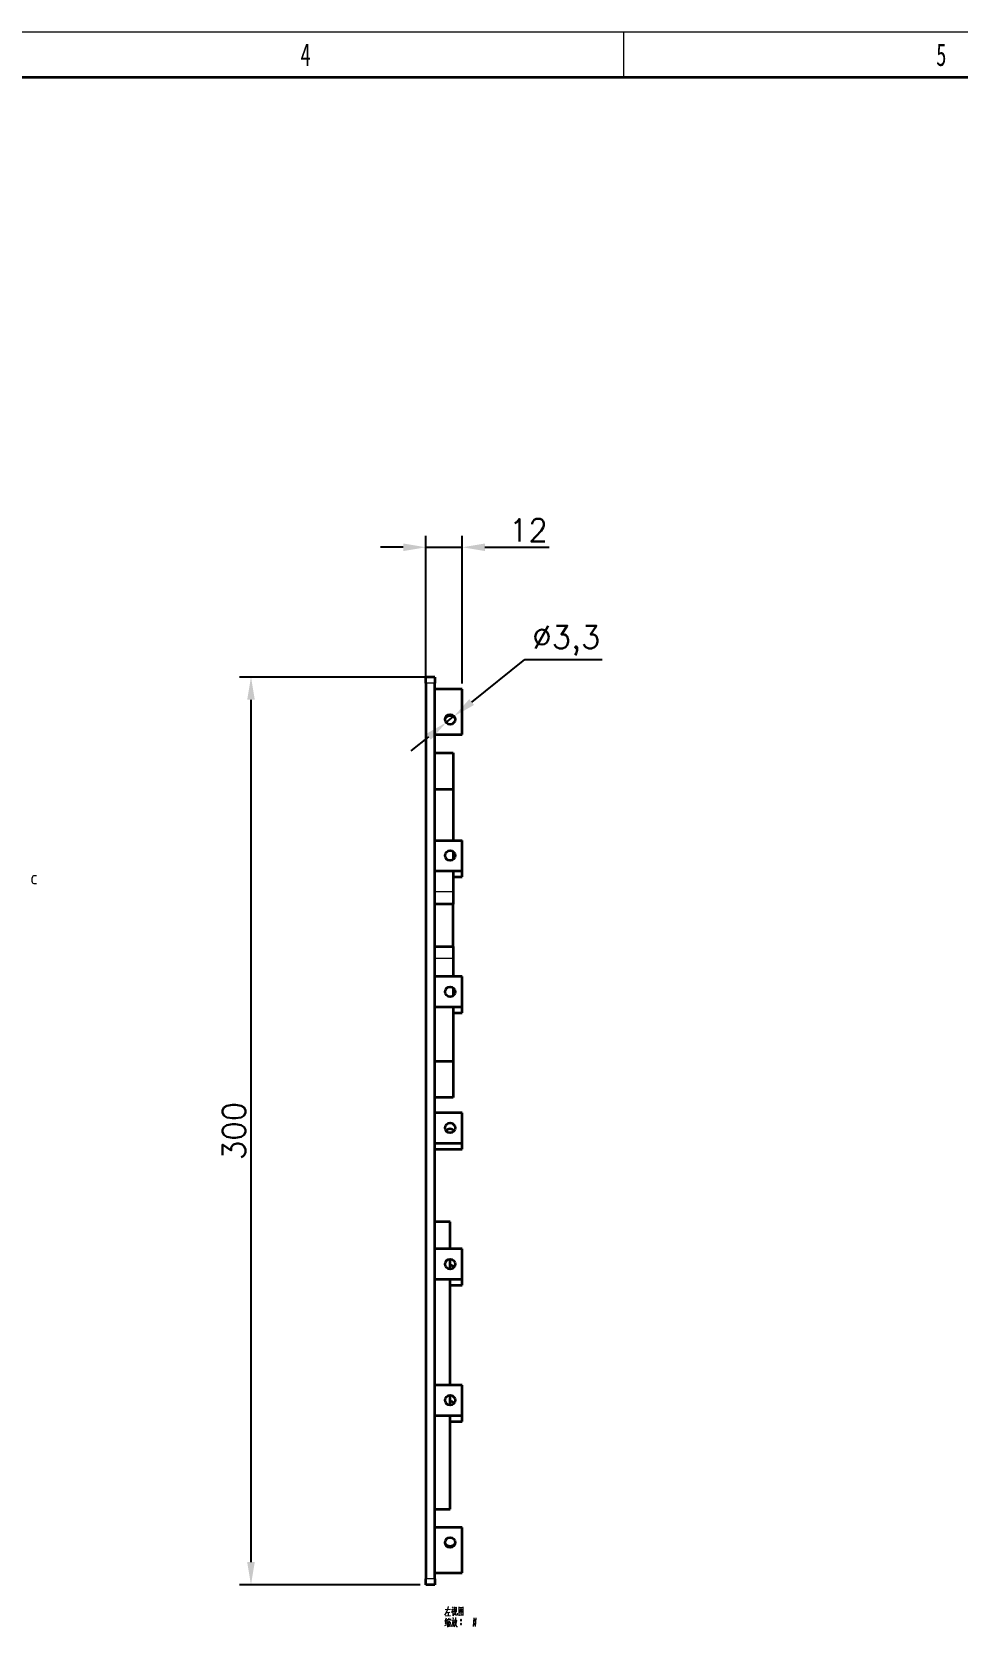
# Model space of a CAD drawing. Header units: millimetres. Extents: x -631 to 3210, y -561 to 2288.
# Drawn here: x 1305 to 1611, y 1760 to 2288 of the extents above; entities that cross this region are included whole.
import ezdxf
from ezdxf.enums import TextEntityAlignment as Align

# ---------------------------------------------------------------- set-up
doc = ezdxf.new("R2010")
doc.units = ezdxf.units.MM
doc.header["$PDSIZE"] = -5
doc.layers.get('0').update_dxf_attribs({"lineweight": 18})
for name, color, linetype, lineweight in [('尺寸线层', 3, 'Continuous', 18), ('粗实线层', 7, 'Continuous', 35), ('细实线层', 7, 'Continuous', 18)]:
    doc.layers.add(name, color=color, linetype=linetype, lineweight=lineweight)
doc.styles.get("Standard").update_dxf_attribs({"font": 'txt.shx', "bigfont": 'gbcbig.shx'})
doc.styles.add('标准', font='', dxfattribs={"width": 0.667})
doc.styles.get('标准').set_extended_font_data('宋体')
doc.dimstyles.get("Standard").update_dxf_attribs({"dimscale": 3, "dimtxt": 0.18, "dimasz": 0.18, "dimexe": 0.18, "dimexo": 0.0625, "dimgap": 0.09, "dimtad": 0, "dimtih": 1, "dimtoh": 1, "dimdec": 4, "dimzin": 0, "dimdsep": 46, "dimtxsty": 'Standard', "dimcen": 0.09, "dimdle": 0.36, "dimadec": 0, "dimazin": 0, "dimtfac": 1, "dimtdec": 4, "dimtofl": 0, "dimtmove": 0, "dimatfit": 3, "dimfxl": 1, "dimtolj": 1, "dimtzin": 0, "dimarcsym": 0})

# ---------------------------------------------------------------- blocks, each defined once
blk = doc.blocks.new('*X1')
at = {"layer": '粗实线层'}
blk.add_line((-185, 143.5), (205, 143.5), dxfattribs=at)
at = {"layer": '细实线层'}
for p, q in [((-210, 148.5), (210, 148.5)), ((70, 148.5), (70, 143.5))]:
    blk.add_line(p, q, dxfattribs=at)
at = {"layer": '尺寸线层', "style": '标准'}
for tag, height, width, p in [('T1', 2.5, 0.667, (-175, 146)), ('T2', 2.5, 0.667, (-105, 146)), ('T3', 2.5, 0.667, (-35, 146)), ('T4', 2.5, 0.667, (35, 146)), ('T5', 2.5, 0.667, (105, 146)), ('T6', 2.5, 0.667, (175, 146)), ('R1', 2.5, 0.667, (207.5, 111.38)), ('SQE', 3.5, 0.667, (-188.18, 80.99)), ('试制车间', 3.5, 0.28375, (-188.18, 73.99)), ('涂装车间（装配）', 3.5, 0.147264, (-188.18, 66.99)), ('涂装车间（涂装）', 3.5, 0.147264, (-188.18, 59.99)), ('国际内装车间', 3.5, 0.189302, (-188.18, 52.99)), ('地铁复合车间', 3.5, 0.186278, (-188.18, 46.02)), ('屏蔽门车间', 3.5, 0.225254, (-188.18, 39.14)), ('R2', 2.5, 0.667, (207.5, 37.12)), ('电器车间', 3.5, 0.292284, (-188.18, 32.21)), ('玻璃钢车间', 3.5, 0.225603, (-188.18, 25.29)), ('城轨内装车间', 3.5, 0.186278, (-188.18, 18.29)), ('不锈钢箱体车间', 3.5, 0.15932, (-188.18, 11.29)), ('门系统总装车间', 3.5, 0.161527, (-188.18, 4.29)), ('座椅厨房车间', 3.5, 0.186516, (-188.18, -2.71)), ('碳钢车间', 3.5, 0.28375, (-188.18, -9.71)), ('铝不锈钢车间', 3.5, 0.186397, (-188.18, -16.71)), ('风挡车间', 3.5, 0.284026, (-188.18, -23.71)), ('风道车间', 3.5, 0.284026, (-188.18, -30.71)), ('动车内装车间', 3.5, 0.186397, (-188.18, -37.71)), ('R3', 2.5, 0.667, (207.5, -37.12)), ('采购部', 3.5, 0.378308, (-188.18, -44.71)), ('检修服务部', 3.5, 0.223014, (-188.18, -51.71)), ('品管部', 3.5, 0.389426, (-188.18, -58.71)), ('生产保障部', 3.5, 0.223356, (-188.18, -65.71)), ('工业化部', 3.5, 0.281557, (-188.18, -72.71)), ('研发部', 3.5, 0.3788, (-188.18, -79.71)), ('旧底图总号', 3, 0.667, (-197.5, -100.5)), ('R4', 2.5, 0.667, (207.5, -111.38)), ('底图总号', 3, 0.667, (-197.5, -113.5)), ('签字', 3, 0.667, (-197.5, -126.5)), ('日期', 3, 0.667, (-197.5, -139.5)), ('B1', 2.5, 0.667, (-175, -146)), ('B2', 2.5, 0.667, (-105, -146)), ('B3', 2.5, 0.667, (-35, -146)), ('B4', 2.5, 0.667, (35, -146)), ('B5', 2.5, 0.667, (105, -146)), ('B6', 2.5, 0.667, (175, -146))]:
    blk.add_attdef(tag, text='', height=height, dxfattribs=dict(at, width=width)).set_placement(p, align=Align.MIDDLE_CENTER)
at = {"layer": '尺寸线层', "style": '标准', "width": 0.667}
blk.add_attdef('图号', text='', height=5.33, rotation=180, dxfattribs=at).set_placement((-160, 138.5), align=Align.MIDDLE_CENTER)
blk = doc.blocks.new('*X7')
at = {"layer": 'Defpoints', "color": 0, "transparency": 16777216}
for p in [(1437.72, 2074.29), (1376.94, 1774.29), (1434.72, 1774.29)]:
    blk.add_point(p, dxfattribs=at)
at = {"layer": '尺寸线层', "color": 0, "linetype": 'Continuous', "lineweight": -2, "transparency": 16777216}
for p, q in [((1435.84, 2074.29), (1373.19, 2074.29)), ((1376.94, 2066.79), (1376.94, 1781.79)), ((1432.84, 1774.29), (1373.19, 1774.29))]:
    blk.add_line(p, q, dxfattribs=at)
at = {"layer": '尺寸线层', "color": 0, "transparency": 16777216}
for points in [[(1375.69, 2066.79), (1378.19, 2066.79), (1376.94, 2074.29)], [(1375.69, 1781.79), (1378.19, 1781.79), (1376.94, 1774.29)]]:
    blk.add_solid(points, dxfattribs=at)
at = {"layer": '尺寸线层', "color": 0, "transparency": 16777216, "insert": (1371.32, 1924.29), "char_height": 7.5, "width": 38.5714, "attachment_point": 5, "rotation": 90, "bg_fill": 3, "box_fill_scale": 1.1, "bg_fill_color": 256, "bg_fill_true_color": 13158600, "bg_fill_transparency": 0}
blk.add_mtext('\\A1;300', dxfattribs=at)
blk = doc.blocks.new('*X8')
at = {"layer": 'Defpoints', "color": 0, "transparency": 16777216}
for p in [(1446.72, 2117.18), (1434.72, 2072.29), (1446.72, 2070.29)]:
    blk.add_point(p, dxfattribs=at)
at = {"layer": '尺寸线层', "color": 0, "linetype": 'Continuous', "lineweight": -2, "transparency": 16777216}
for p, q in [((1434.72, 2074.17), (1434.72, 2120.93)), ((1446.72, 2072.17), (1446.72, 2120.93)), ((1427.22, 2117.18), (1419.72, 2117.18)), ((1434.72, 2117.18), (1446.72, 2117.18)), ((1454.22, 2117.18), (1475.47, 2117.18))]:
    blk.add_line(p, q, dxfattribs=at)
at = {"layer": '尺寸线层', "color": 0, "transparency": 16777216}
for points in [[(1427.22, 2118.43), (1427.22, 2115.93), (1434.72, 2117.18)], [(1454.22, 2118.43), (1454.22, 2115.93), (1446.72, 2117.18)]]:
    blk.add_solid(points, dxfattribs=at)
at = {"layer": '尺寸线层', "color": 0, "transparency": 16777216, "insert": (1468.59, 2122.81), "char_height": 7.5, "width": 22.1429, "attachment_point": 5, "bg_fill": 3, "box_fill_scale": 1.1, "bg_fill_color": 256, "bg_fill_true_color": 13158600, "bg_fill_transparency": 0}
blk.add_mtext('\\A1;12', dxfattribs=at)
blk = doc.blocks.new('*X33')
at = {"layer": 'Defpoints', "color": 0, "transparency": 16777216}
for p in [(1444, 2061.33), (1441.43, 2059.26)]:
    blk.add_point(p, dxfattribs=at)
at = {"layer": '尺寸线层', "color": 0, "linetype": 'Continuous', "lineweight": -2, "transparency": 16777216}
for p, q in [((1449.85, 2066.03), (1467.36, 2080.12)), ((1467.36, 2080.12), (1492.99, 2080.12)), ((1441.43, 2059.26), (1444, 2061.33)), ((1435.59, 2054.56), (1429.75, 2049.86))]:
    blk.add_line(p, q, dxfattribs=at)
at = {"layer": '尺寸线层', "color": 0, "transparency": 16777216}
for points in [[(1449.06, 2067), (1450.63, 2065.06), (1444, 2061.33)], [(1434.81, 2055.53), (1436.37, 2053.58), (1441.43, 2059.26)]]:
    blk.add_solid(points, dxfattribs=at)
at = {"layer": '尺寸线层', "color": 0, "transparency": 16777216, "insert": (1481.11, 2086.37), "char_height": 7.5, "width": 47.1429, "attachment_point": 5, "bg_fill": 3, "box_fill_scale": 1.1, "bg_fill_color": 256, "bg_fill_true_color": 13158600, "bg_fill_transparency": 0}
blk.add_mtext('\\A1;%%C3,3', dxfattribs=at)

msp = doc.modelspace()

# ---------------------------------------------------------------- linework, layer by layer
at = {"color": 7, "lineweight": 35, "ltscale": 0.075}
for p, q in [((1437.719, 2074.294), (1434.719, 2074.294)), ((1443.719, 2008.293), (1446.719, 2008.293)), ((1443.719, 1963.293), (1446.719, 1963.293)), ((1437.719, 1774.293), (1434.719, 1774.293))]:
    msp.add_line(p, q, dxfattribs=at)
at = {"color": 7, "lineweight": 35, "ltscale": 0.05}
for p, q in [((1434.719, 2072.294), (1434.719, 2074.294)), ((1437.719, 2074.294), (1437.719, 2072.294)), ((1434.719, 1774.293), (1434.719, 1776.293)), ((1437.719, 1776.293), (1437.719, 1774.293))]:
    msp.add_line(p, q, dxfattribs=at)
at = {"color": 7, "lineweight": 13, "ltscale": 0.075}
for p, q in [((1437.719, 2072.294), (1434.719, 2072.294)), ((1437.719, 1776.293), (1434.719, 1776.293))]:
    msp.add_line(p, q, dxfattribs=at)
at = {"color": 7, "lineweight": 35}
for p, q in [((1434.719, 2072.294), (1434.719, 1776.293)), ((1437.719, 1776.293), (1437.719, 2072.294)), ((1442.719, 1840.293), (1442.719, 1875.293)), ((1442.719, 1799.293), (1442.719, 1830.293))]:
    msp.add_line(p, q, dxfattribs=at)
at = {"color": 7, "lineweight": 35, "ltscale": 0.225}
for p, q in [((1446.719, 2070.294), (1437.719, 2070.294)), ((1437.719, 2055.293), (1446.719, 2055.293)), ((1437.719, 2020.293), (1446.719, 2020.293)), ((1437.719, 2010.293), (1446.719, 2010.293)), ((1446.719, 1975.293), (1437.719, 1975.293)), ((1437.719, 1965.293), (1446.719, 1965.293)), ((1446.719, 1930.293), (1437.719, 1930.293)), ((1437.719, 1920.293), (1446.719, 1920.293)), ((1437.719, 1918.293), (1446.719, 1918.293)), ((1446.719, 1885.293), (1437.719, 1885.293)), ((1437.719, 1875.293), (1446.719, 1875.293)), ((1446.719, 1840.293), (1437.719, 1840.293)), ((1437.719, 1830.293), (1446.719, 1830.293)), ((1446.719, 1793.293), (1437.719, 1793.293)), ((1437.719, 1778.293), (1446.719, 1778.293))]:
    msp.add_line(p, q, dxfattribs=at)
at = {"color": 7, "lineweight": 35, "ltscale": 0.375001}
msp.add_line((1446.719, 2055.293), (1446.719, 2070.294), dxfattribs=at)
at = {"color": 7, "lineweight": 35, "ltscale": 0.15}
for p, q in [((1437.719, 2049.293), (1443.719, 2049.293)), ((1437.719, 2037.263), (1443.719, 2037.263)), ((1443.719, 1999.263), (1437.719, 1999.263)), ((1437.719, 1985.263), (1443.719, 1985.263)), ((1443.719, 1947.263), (1437.719, 1947.263)), ((1443.719, 1935.293), (1437.719, 1935.293))]:
    msp.add_line(p, q, dxfattribs=at)
at = {"color": 7, "lineweight": 35, "ltscale": 0.300752}
msp.add_line((1443.719, 2049.293), (1443.719, 2037.263), dxfattribs=at)
at = {"color": 7, "lineweight": 35, "ltscale": 0.424251}
msp.add_line((1443.719, 2037.263), (1443.719, 2020.293), dxfattribs=at)
at = {"color": 7, "lineweight": 35, "ltscale": 0.25}
for p, q in [((1446.719, 2010.293), (1446.719, 2020.293)), ((1446.719, 1965.293), (1446.719, 1975.293)), ((1446.719, 1920.293), (1446.719, 1930.293)), ((1446.719, 1875.293), (1446.719, 1885.293)), ((1446.719, 1830.293), (1446.719, 1840.293))]:
    msp.add_line(p, q, dxfattribs=at)
at = {"color": 7, "lineweight": 35, "ltscale": 0.065621}
for p, q in [((1443.719, 2016.606), (1443.719, 2013.981)), ((1443.719, 1971.606), (1443.719, 1968.981))]:
    msp.add_line(p, q, dxfattribs=at)
at = {"color": 7, "lineweight": 35, "ltscale": 0.175749}
msp.add_line((1443.719, 2010.293), (1443.719, 2003.263), dxfattribs=at)
at = {"color": 7, "lineweight": 35, "ltscale": 0.049994}
for p, q in [((1446.719, 2008.293), (1446.719, 2010.293)), ((1446.719, 1963.293), (1446.719, 1965.293)), ((1446.719, 1918.293), (1446.719, 1920.293)), ((1446.719, 1873.293), (1446.719, 1875.293)), ((1446.719, 1828.293), (1446.719, 1830.293))]:
    msp.add_line(p, q, dxfattribs=at)
at = {"color": 7, "lineweight": 13, "ltscale": 0.15}
for p, q in [((1443.719, 2003.263), (1437.719, 2003.263)), ((1443.719, 1981.263), (1437.719, 1981.263))]:
    msp.add_line(p, q, dxfattribs=at)
at = {"color": 7, "lineweight": 35, "ltscale": 0.1}
for p, q in [((1443.719, 2003.263), (1443.719, 1999.263)), ((1443.719, 1985.263), (1443.719, 1981.263)), ((1442.719, 1873.293), (1446.719, 1873.293)), ((1442.719, 1828.293), (1446.719, 1828.293))]:
    msp.add_line(p, q, dxfattribs=at)
at = {"color": 7, "lineweight": 35, "ltscale": 0.35}
msp.add_line((1443.719, 1985.263), (1443.719, 1999.263), dxfattribs=at)
at = {"color": 7, "lineweight": 35, "ltscale": 0.149251}
msp.add_line((1443.719, 1981.263), (1443.719, 1975.293), dxfattribs=at)
at = {"color": 7, "lineweight": 35, "ltscale": 0.450749}
msp.add_line((1443.719, 1965.293), (1443.719, 1947.263), dxfattribs=at)
at = {"color": 7, "lineweight": 35, "ltscale": 0.299248}
msp.add_line((1443.719, 1947.263), (1443.719, 1935.293), dxfattribs=at)
at = {"color": 7, "lineweight": 35, "ltscale": 0.125}
for p, q in [((1442.719, 1894.293), (1437.719, 1894.293)), ((1437.719, 1799.293), (1442.719, 1799.293))]:
    msp.add_line(p, q, dxfattribs=at)
at = {"color": 7, "lineweight": 35, "ltscale": 0.225002}
msp.add_line((1442.719, 1885.293), (1442.719, 1894.293), dxfattribs=at)
at = {"color": 7, "lineweight": 35, "ltscale": 0.0825}
for p, q in [((1442.719, 1878.643), (1442.719, 1881.943)), ((1442.719, 1833.643), (1442.719, 1836.943))]:
    msp.add_line(p, q, dxfattribs=at)
at = {"color": 7, "lineweight": 35, "ltscale": 0.375}
msp.add_line((1446.719, 1778.293), (1446.719, 1793.293), dxfattribs=at)
at = {"color": 7, "lineweight": 35}
for points in [[(1441.069, 2060.293), (1441.097, 2060.525), (1441.176, 2060.744), (1441.372, 2061.032), (1441.635, 2061.26), (1442.045, 2061.47), (1442.496, 2061.574), (1442.719, 2061.586)], [(1442.719, 2061.586), (1443.18, 2061.533), (1443.614, 2061.374), (1443.991, 2061.109), (1444.145, 2060.936), (1444.265, 2060.739), (1444.343, 2060.519), (1444.369, 2060.293)], [(1442.719, 1787.001), (1442.258, 1787.054), (1441.824, 1787.214), (1441.448, 1787.479), (1441.293, 1787.652), (1441.174, 1787.848), (1441.096, 1788.068), (1441.069, 1788.293)], [(1444.369, 1788.293), (1444.335, 1788.037), (1444.238, 1787.796), (1444.095, 1787.588), (1443.828, 1787.344), (1443.533, 1787.174), (1443.228, 1787.066), (1442.719, 1787.001)]]:
    msp.add_lwpolyline(points, dxfattribs=at)
at = {"color": 7, "lineweight": 13}
for points in [[(1306.06, 2005.947), (1305.29, 2005.947), (1304.975, 2006.052), (1304.87, 2006.157), (1304.73, 2006.367), (1304.625, 2006.752), (1304.66, 2007.872), (1304.835, 2008.397), (1305.01, 2008.642), (1305.22, 2008.747), (1306.095, 2008.747)], [(1441.069, 1766.103), (1442.889, 1766.243)], [(1441.874, 1766.174), (1441.419, 1765.123)], [(1442.084, 1767.118), (1441.874, 1766.174)], [(1443.764, 1766.348), (1443.589, 1765.858), (1443.099, 1765.123)], [(1443.134, 1766.138), (1443.694, 1766.208)], [(1443.414, 1767.013), (1443.694, 1766.594)], [(1444.184, 1766.978), (1444.184, 1765.299)], [(1444.849, 1766.803), (1444.184, 1766.733)], [(1444.499, 1766.383), (1444.394, 1765.333)], [(1444.779, 1765.228), (1444.849, 1766.909)], [(1445.619, 1767.013), (1445.619, 1765.543), (1445.619, 1764.038)], [(1445.619, 1766.978), (1445.619, 1765.579), (1445.619, 1764.178)], [(1447.089, 1766.838), (1445.619, 1766.698)], [(1446.389, 1766.558), (1445.829, 1765.754)], [(1446.179, 1766.208), (1446.634, 1766.278)], [(1446.389, 1765.788), (1446.739, 1766.418)], [(1447.054, 1764.213), (1447.054, 1765.579), (1447.089, 1766.978)], [(1441.419, 1765.123), (1440.859, 1764.248)], [(1440.929, 1760.818), (1441.629, 1761.203)], [(1441.384, 1762.253), (1440.964, 1762.113)], [(1441.454, 1763.268), (1440.999, 1762.183)], [(1441.034, 1761.483), (1441.559, 1761.658)], [(1441.524, 1762.498), (1441.069, 1761.483)], [(1441.174, 1764.004), (1442.889, 1764.108)], [(1441.839, 1761.973), (1441.524, 1761.483)], [(1441.559, 1765.193), (1442.644, 1765.299)], [(1441.769, 1762.953), (1441.664, 1762.393)], [(1441.769, 1762.813), (1442.819, 1762.953)], [(1442.014, 1762.533), (1441.839, 1761.973)], [(1441.874, 1762.043), (1441.874, 1760.328)], [(1442.084, 1765.228), (1442.049, 1764.038)], [(1442.084, 1762.253), (1442.784, 1762.358)], [(1442.154, 1763.443), (1442.329, 1763.058)], [(1442.154, 1761.833), (1442.189, 1760.433)], [(1442.154, 1761.728), (1442.679, 1761.798)], [(1442.189, 1761.168), (1442.574, 1761.238)], [(1442.399, 1762.288), (1442.329, 1761.728)], [(1442.714, 1761.903), (1442.644, 1760.503)], [(1442.854, 1763.058), (1442.714, 1762.603)], [(1443.624, 1762.673), (1443.519, 1761.763), (1443.414, 1761.343), (1443.099, 1760.468)], [(1443.134, 1762.603), (1444.184, 1762.743)], [(1443.939, 1762.183), (1443.834, 1761.343), (1443.694, 1760.503), (1443.484, 1760.783)], [(1443.554, 1762.008), (1443.939, 1762.078)], [(1443.589, 1765.858), (1443.589, 1764.073)], [(1443.589, 1765.683), (1443.904, 1765.368)], [(1443.624, 1763.513), (1443.729, 1762.953)], [(1443.694, 1764.073), (1443.974, 1764.353)], [(1444.324, 1760.923), (1443.939, 1760.398)], [(1443.974, 1764.353), (1444.219, 1764.704)], [(1444.324, 1762.183), (1444.149, 1761.623)], [(1444.394, 1765.333), (1444.219, 1764.704)], [(1444.254, 1761.938), (1444.814, 1760.503)], [(1444.464, 1762.813), (1444.324, 1762.183)], [(1444.604, 1761.553), (1444.324, 1760.923)], [(1444.394, 1762.428), (1445.094, 1762.568)], [(1444.534, 1763.548), (1444.464, 1762.813)], [(1444.534, 1764.353), (1444.534, 1765.439)], [(1444.674, 1764.248), (1444.534, 1764.353)], [(1444.814, 1762.498), (1444.604, 1761.553)], [(1445.094, 1764.248), (1444.674, 1764.248)], [(1445.094, 1764.879), (1445.094, 1764.248)], [(1445.619, 1764.284), (1446.984, 1764.388)], [(1445.689, 1765.088), (1446.179, 1765.508)], [(1446.144, 1765.998), (1446.844, 1765.263)], [(1446.144, 1764.913), (1446.494, 1764.528)], [(1446.144, 1762.638), (1446.529, 1762.638)], [(1446.144, 1761.378), (1446.529, 1761.378)], [(1446.179, 1765.508), (1446.389, 1765.788)], [(1446.179, 1762.743), (1446.494, 1762.743)], [(1446.179, 1762.498), (1446.494, 1762.498)], [(1446.179, 1761.483), (1446.494, 1761.483)], [(1446.179, 1761.238), (1446.494, 1761.238)], [(1446.249, 1765.299), (1446.494, 1765.019)], [(1446.844, 1765.263), (1447.019, 1765.299)], [(1447.054, 1764.108), (1447.054, 1764.213), (1446.984, 1764.388)], [(1450.589, 1763.373), (1450.484, 1761.973), (1450.379, 1760.573)], [(1450.589, 1762.638), (1450.974, 1762.638)], [(1450.589, 1761.378), (1450.974, 1761.378)], [(1450.624, 1762.743), (1450.939, 1762.743)], [(1450.624, 1762.498), (1450.939, 1762.498)], [(1450.624, 1761.483), (1450.939, 1761.483)], [(1450.624, 1761.238), (1450.939, 1761.238)], [(1451.184, 1763.373), (1451.079, 1761.973), (1450.974, 1760.573)], [(1442.644, 1760.678), (1442.224, 1760.608)], [(1444.814, 1760.503), (1445.129, 1760.503)]]:
    msp.add_lwpolyline(points, dxfattribs=at)
for points in [[(1446.249, 1762.428), (1446.424, 1762.428), (1446.529, 1762.533), (1446.529, 1762.708), (1446.424, 1762.813), (1446.249, 1762.813), (1446.144, 1762.708), (1446.144, 1762.533)], [(1446.249, 1761.168), (1446.424, 1761.168), (1446.529, 1761.273), (1446.529, 1761.448), (1446.424, 1761.553), (1446.249, 1761.553), (1446.144, 1761.448), (1446.144, 1761.273)], [(1450.694, 1762.428), (1450.869, 1762.428), (1450.974, 1762.533), (1450.974, 1762.708), (1450.869, 1762.813), (1450.694, 1762.813), (1450.589, 1762.708), (1450.589, 1762.533)], [(1450.694, 1761.168), (1450.869, 1761.168), (1450.974, 1761.273), (1450.974, 1761.448), (1450.869, 1761.553), (1450.694, 1761.553), (1450.589, 1761.448), (1450.589, 1761.273)]]:
    msp.add_lwpolyline(points, close=True, dxfattribs=at)
at = {"color": 7, "lineweight": 35}
for centre in [(1442.719, 2060.293), (1442.719, 2015.293), (1442.719, 1970.293), (1442.719, 1925.293), (1442.719, 1880.293), (1442.719, 1835.293), (1442.719, 1788.293)]:
    msp.add_circle(centre, 1.65, dxfattribs=at)
for centre, end in [((1442.719, 2013.293), 52.69602), ((1442.719, 1968.293), 52.69602), ((1442.719, 1923.293), 142.70678), ((1442.719, 1878.293), 90), ((1442.719, 1833.293), 90)]:
    msp.add_arc(centre, 1.65, 37.30672, end, dxfattribs=at)

# ---------------------------------------------------------------- block references
ref = msp.add_blockref('*X1', (1290, 1842), dxfattribs=dict(xscale=3, yscale=3, zscale=3))
ref.add_attrib('T4', '4', dxfattribs={"layer": '尺寸线层', "height": 7.5, "style": '标准', "width": 0.667}).set_placement((1395, 2280), align=Align.MIDDLE_CENTER)
ref.add_attrib('T5', '5', dxfattribs={"layer": '尺寸线层', "height": 7.5, "style": '标准', "width": 0.667}).set_placement((1605, 2280), align=Align.MIDDLE_CENTER)

# ---------------------------------------------------------------- next in the draw order: dimensions: what is measured, and where the dimension line sits
at = {"layer": '尺寸线层'}
dim = msp.add_linear_dim(base=(1376.945, 1774.293), p1=(1437.719, 2074.294), p2=(1434.719, 1774.293), angle=90, dimstyle='Standard', override={"dimtxt": 2.5, "dimasz": 2.5, "dimexe": 1.25, "dimexo": 0.625, "dimgap": 0.625, "dimtad": 1, "dimtih": 0, "dimtoh": 0, "dimdec": 2, "dimzin": 8, "dimdsep": 44, "dimsah": 1, "dimdle": 5, "dimtdec": 2, "dimtofl": 1, "dimatfit": 0, "dimtfill": 1, "dimtzin": 8}, dxfattribs=at)
dim.commit()
dim.dimension.update_dxf_attribs({"geometry": '*X7', "text_midpoint": (1371.32, 1924.294)})

# ---------------------------------------------------------------- next in the draw order: dimensions: what is measured, and where the dimension line sits
dim = msp.add_linear_dim(base=(1446.719, 2117.182), p1=(1434.719, 2072.294), p2=(1446.719, 2070.294), dimstyle='Standard', override={"dimtxt": 2.5, "dimasz": 2.5, "dimexe": 1.25, "dimexo": 0.625, "dimgap": 0.625, "dimtad": 1, "dimtih": 0, "dimtoh": 0, "dimdec": 2, "dimzin": 8, "dimdsep": 44, "dimsah": 1, "dimdle": 5, "dimtdec": 2, "dimtofl": 1, "dimatfit": 0, "dimtfill": 1, "dimtzin": 8}, dxfattribs=at)
dim.commit()
dim.dimension.update_dxf_attribs({"geometry": '*X8', "text_midpoint": (1468.594, 2117.182), "dimtype": 160})

# ---------------------------------------------------------------- next in the draw order: dimensions: what is measured, and where the dimension line sits
dim = msp.add_diameter_dim_2p(p1=(1441.434, 2059.259), p2=(1444.005, 2061.328), dimstyle='Standard', override={"dimtxt": 2.5, "dimasz": 2.5, "dimexe": 1.25, "dimexo": 0.625, "dimgap": 0.625, "dimtad": 1, "dimdec": 2, "dimzin": 8, "dimdsep": 44, "dimpost": '%%C<>', "dimsah": 1, "dimdle": 5, "dimtdec": 2, "dimtofl": 1, "dimtmove": 0, "dimatfit": 1, "dimtfill": 1, "dimtzin": 8}, dxfattribs=at)
dim.commit()
dim.dimension.update_dxf_attribs({"geometry": '*X33', "text_midpoint": (1481.111, 2080.12), "dimtype": 163})

doc.saveas('drawing.dxf')
